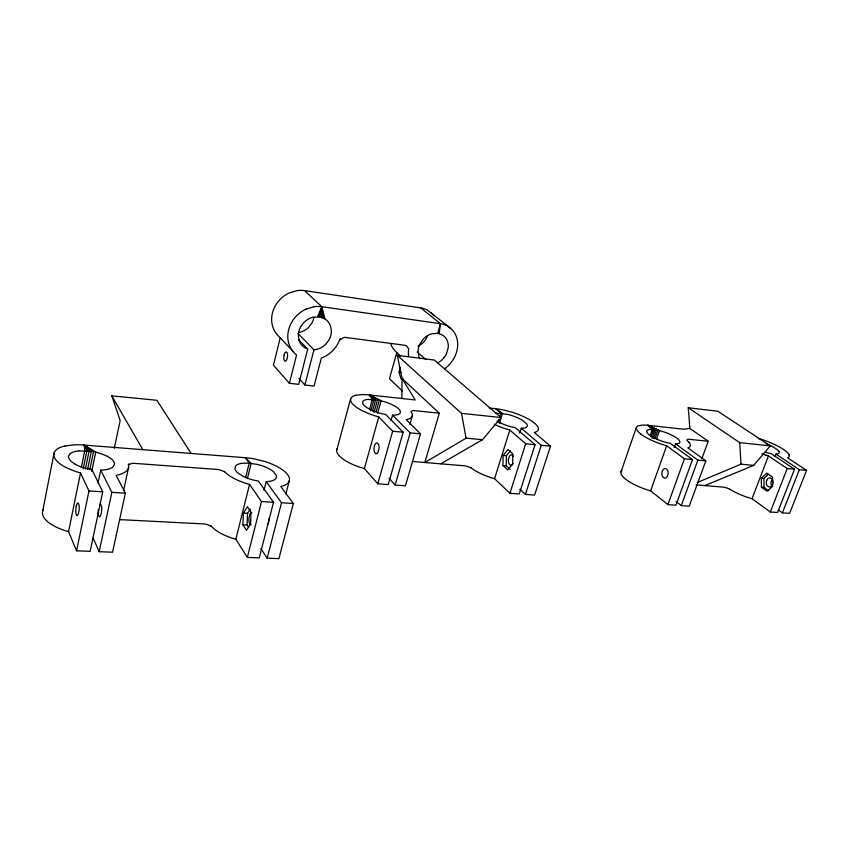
<?xml version="1.0" encoding="UTF-8"?>
<svg xmlns="http://www.w3.org/2000/svg" width="849" height="849" viewBox="0 0 849 849"><rect width="100%" height="100%" fill="white"/><g stroke="black" fill="none" stroke-linecap="round" stroke-linejoin="round"><path stroke-width="1.27" d="M401.842 398.383L402.076 378.505L397.29 355.338L434.306 360.04L501.069 417.528L482.497 439.718L440.716 463.819M510.079 469.327L506.259 465.804L506.386 455.68L510.472 450.808M502.969 465.528L503.096 455.393L507.989 449.535L512.817 453.854L512.69 464.116L507.734 469.932L502.969 465.528L506.259 465.804M123.614 490.51L128.645 467.258L128.486 464.817L131.839 463.448A8.787 3.375 11.2 0 1 134.121 463.352L217.121 469.412A8.416 3.205 12.8 0 1 219.562 469.837L224.571 471.683L227.436 474.304A34.692 13.043 13.5 0 0 246.443 483.506L249.542 484.408L261.503 501.536L247.335 557.411L259.263 557.867L273.537 502.268L258.393 481.075L254.254 480.269A21.342 8.023 13.5 0 1 242.793 476.172L237.444 472.596A21.575 8.108 13.5 0 1 234.95 468.988L235.64 465.91A21.342 8.023 13.5 0 1 242.177 463.257L249.203 463.14L257.162 464.392A21.342 8.023 13.5 0 1 268.316 468.361L269.855 469.189A21.671 8.14 13.5 0 1 273.643 471.842L276.296 475.408A21.671 8.14 13.5 0 1 276.275 477.838L275.851 478.518A21.352 8.023 13.5 0 1 269.526 481.341L266.193 481.616L263.954 490.425M242.899 524.778L243.376 513.104L247.409 506.747L251.028 512.117L250.561 523.939L246.475 530.254L242.899 524.778L247.101 524.99L248.545 527.176M247.101 524.99L247.568 513.337L250.275 509.103M527.388 425.487L527.356 426.039A18.572 5.455 17.3 0 1 523.695 428.108L521.275 428.246L519.715 433.181M298.095 333.572L313.928 349.841L317.144 349.279A17.521 15.399 -44.6 0 0 325.783 344.185L328.892 340.12A17.914 15.749 -44.6 0 0 331.354 330.643L330.505 326.027A17.521 15.409 -44.6 0 0 324.955 318.98L320.72 317.176L321.782 306.701L304.632 290.623A27.858 24.791 -44.4 0 0 296.917 290.645L289.265 292.937A27.571 24.536 -44.4 0 0 271.669 320.795A27.614 24.579 -44.4 0 0 278.578 336.151L292.937 351.146M408.518 355.773A27.094 22.636 -50.1 0 1 408.38 353.343L408.571 348.546M446.425 353.863L448.187 347.825A16.927 14.136 -50.1 0 0 448.017 343.346L447.678 341.935A16.683 13.934 -50.1 0 0 442.902 335.302L439.113 333.615L440.493 323.702L420.754 307.911L304.632 290.623M268.496 522.262L268.825 520.511A5.901 2.271 -86.2 0 0 268.931 518.665M54.049 453.133L42.715 510.939A37.282 15.728 9.6 0 1 43.341 509.474M81.345 467.385L84.762 450.628L84.115 445.056A38.194 14.613 10.4 0 0 73.948 444.876L65.171 446.012M87.32 468.648L91.872 469.508L102.729 491.794L90.164 551.341L76.559 550.821L68.557 531.601L80.538 472.935L77.217 471.97A37.844 14.475 10.4 0 1 65.118 445.916M83.223 468.786L86.916 450.745L84.115 445.056L245.287 457.707A35.011 13.16 13.5 0 1 254.912 459.033L264.57 461.463M85.409 468.977L89.113 450.957L84.115 445.056L95.746 452.103L91.756 471.386M87.627 469.264L91.331 451.254L84.115 445.056L93.549 451.636L95.746 452.103M89.835 469.635L93.549 451.636L78.745 450.808M76.559 550.821L88.975 490.955L80.538 472.935M98.049 482.985L100.744 470.123L104.703 469.858A23.294 8.904 10.4 0 0 112.917 466.961L114.382 464.583A23.814 9.106 10.4 0 0 113.872 461.867A23.814 9.106 10.4 0 0 111.474 459.033L107.399 456.316M114.297 448.283L120.165 420.563L111.813 395.857L156.874 400.272L191.152 453.462M128.645 467.258A37.834 14.465 10.4 0 1 118.627 474.793L116.143 475.355L125.365 493.184L112.556 552.211L99.184 551.691L111.845 492.356L100.744 470.123M245.754 477.053L249.203 463.14L245.287 457.707L251.155 463.331L247.388 478.496M280.287 337.615L273.452 365.187L289.392 383.302L298.699 384.332L307.709 349.056L298.508 339.504M247.335 557.411L235.873 539.232L249.542 484.408M289.392 383.302L296.556 355.02L294.815 353.524A28.463 25.035 -44.6 0 1 287.811 337.828A28.42 24.992 -44.6 0 1 306.022 309.1M299.283 340.799L298.36 336.162A17.903 15.738 -44.6 0 1 298.869 331.269A17.903 15.738 -44.6 0 1 300.779 326.547L303.921 322.418A17.521 15.409 -44.6 0 1 312.708 317.293L319.171 316.879L321.782 306.701L440.493 323.702A27.338 22.838 -50.1 0 1 447.02 325.772L452.315 329.837A27.094 22.636 -50.1 0 1 457.685 344.705A27.051 22.594 -50.1 0 1 453.44 359.169M345.256 337.414A6.643 5.763 -45.9 0 0 343.399 337.637L339.6 340.088L337.615 344.238A28.452 25.024 -44.6 0 1 323.66 357.068L321.336 358.045L314.077 386.03L304.887 385.011L313.928 349.841M264.517 461.389A34.671 13.032 13.5 0 1 288.501 482.412A34.682 13.032 13.5 0 1 282.802 485.989L280.807 486.53L293.351 503.489L278.897 558.621L267.17 558.175L281.507 502.757L266.193 481.616M285.858 494.001L289.477 480.025M336.947 449.461L350.637 398.69M369.538 409.43L372.297 399.401L369.411 394.965A32.198 9.997 15.6 0 0 361.77 394.605L355.742 395.294M370.843 410.82L373.953 399.55L369.411 394.965L415.225 399.964L402.076 378.505L439.304 413.208L424.829 462.503L466.08 438.169L482.497 439.718M372.562 411.033L375.672 399.773L369.411 394.965L381.095 400.834A19.633 6.092 15.6 0 1 391.58 404.432L395.772 406.682A20.079 6.23 15.5 0 1 400.325 411.171L400.229 412.975A19.633 6.092 15.6 0 1 395.358 415.065L392.525 415.182L391.092 420.287M373.984 412.561L377.455 400.059L369.411 394.965L381.095 400.834L377.625 413.325M376.149 411.659L379.259 400.41L367.904 399.412A19.633 6.092 15.6 0 0 362.82 401.386L362.587 403.19A20.068 6.23 15.6 0 0 366.948 407.69L371.183 409.993A19.633 6.092 15.6 0 0 381.944 413.707L385.69 414.492L403.179 432.215L388.226 484.546L377.784 483.803L364.38 468.563L361.557 467.735A31.487 10.973 15.4 0 1 337.361 448.41M364.38 468.563L378.75 416.923L375.884 416.084A31.901 9.901 15.5 0 1 350.541 400.643M390.678 343.59A26.33 22.286 -50.3 0 0 395.252 351.178L396.759 352.558L389.468 378.728L402.458 391.081M403.095 378.378L400.983 378.994L399.083 372.085L400.388 367.415M377.784 483.803L392.663 431.218L378.75 416.923M409.77 424.468L412.306 415.639M419.82 358.671A16.672 13.934 -50.1 0 1 418.684 356.081L418.101 350.159A16.853 14.083 -50.1 0 1 419.841 344.047L423.63 338.666A16.683 13.934 -50.1 0 1 431.738 333.763L437.723 333.349L440.493 323.702M439.304 413.208L414.492 410.629A7.471 2.303 16.1 0 0 412.837 410.651L410.916 411.648L412.062 413.59A31.891 9.901 15.6 0 1 411.988 416.562A31.901 9.901 15.6 0 1 407.785 419.289L406.183 419.671L420.52 433.86L405.451 485.787L395.156 485.044L410.163 432.873L392.525 415.182M498.267 421.879L499.032 419.395M499.806 416.901L500.963 413.176L495.774 408.74L489.226 408.029M499.424 423.311L502.512 413.367L495.774 408.74A30.458 8.946 17.3 0 1 503.616 410.025L511.936 412.2A30.182 8.861 17.3 0 1 535.592 432.109L534.297 432.491L550.502 446.16L534.594 495.063L525.414 494.405L519.832 489.194M501.303 423.354A18.572 5.455 17.3 0 0 511.607 426.888L515.163 427.631L535.05 444.696L519.238 493.959L509.92 493.29L494.574 478.687L509.814 430.04L507.108 429.254A30.182 8.861 17.3 0 1 494.33 424.33M509.92 493.29L525.68 443.804L509.814 430.04M525.414 494.405L541.259 445.279L521.275 428.246M249.839 514.505L249.033 517.752A5.943 2.218 -86.2 0 0 249.341 522.867L250.466 524.555A5.943 2.218 -86.2 0 0 251.155 524.576M621.022 471.832L636.326 427.556M650.185 435.537L652.319 429.435L647.776 425.307A28.707 7.662 19 0 0 642.088 425.094L638.151 425.858A28.442 7.588 19 0 0 641.144 434.232M651.024 436.853L653.592 429.541L647.776 425.307L683.562 429.201L689.908 428.469L708.215 441.268L701.879 458.587M651.958 438.243L654.95 429.711L647.776 425.307L659.44 430.613A17.5 4.67 19 0 1 668.97 433.828L673.225 435.866A17.903 4.776 19 0 1 676.653 437.978A17.903 4.776 19 0 1 678.945 439.984L679.9 441.703A17.511 4.67 19 0 1 677.544 443.74L675.571 443.9L674.244 447.614M653.39 438.477L656.383 429.955L647.776 425.307L659.44 430.613L656.436 439.135M654.887 438.784L657.89 430.252L649.177 429.52A17.511 4.67 19 0 0 646.673 431.547M657.317 439.379A17.511 4.67 19 0 0 667.081 442.679L670.286 443.358L692.508 459.596L675.931 505.208L667.887 504.635L650.621 490.828L666.645 445.746L664.141 445.014A28.442 7.588 19 0 1 640.974 434.232M667.887 504.635L684.432 458.831L666.645 445.746M688.751 442.074A28.442 7.588 19 0 1 688.783 447.487L687.839 447.858L705.848 460.858L689.218 506.163L681.269 505.59L697.867 460.105L675.571 443.9M765.055 452.082A16.906 4.171 19.9 0 0 768.154 452.952L771.062 453.589L794.505 469.242L777.588 512.509L770.319 511.989L752.044 498.724L768.43 455.934L766.042 455.234M774.925 456.486L775.859 454.066L777.546 453.907A16.906 4.171 19.9 0 0 779.138 451.891L778.873 451.381M770.319 511.989L787.214 468.552L794.505 469.242M782.417 512.86L799.344 469.709L806.55 470.388L789.602 513.369L782.417 512.86L778.3 509.899M317.579 316.741L321.782 306.701A28.717 25.247 -44.6 0 0 313.865 306.765M427.397 335.971L426.782 337.414A16.439 13.924 -50.2 0 1 424.213 341.383L423.142 342.561A16.205 13.711 -50.2 0 1 418.101 346.201M771.996 479.674L771.019 482.2A4.563 3.279 -85.7 0 0 771.847 486.106M704.819 485.596L753.689 465.379L770.266 445.874L717.957 411.287L688.231 407.732L689.908 428.469M443.772 357.949L442.679 359.148A16.672 13.934 -50.1 0 1 437.5 362.905M70.308 453.536L68.631 455.86A23.804 9.106 10.4 0 0 71.231 461.485L75.317 464.286M761.33 478.242L766.859 473.18L772.579 477.127L772.717 486.212L767.125 491.253L761.457 487.23L761.33 478.242L763.898 478.475L768.515 474.251M697.241 482.529L740.986 464.18L753.689 465.379M306.011 309.153L313.865 306.765M298.784 332.479L300.355 332.139A16.991 15.123 -44.4 0 0 308.76 327.226L311.763 323.278A17.373 15.462 -44.4 0 0 313.928 317.186M495.678 413.092L507.5 414.354A18.572 5.455 17.3 0 1 517.561 417.782L519.068 418.483A18.848 5.529 17.3 0 1 523.005 420.679L526.454 423.577A18.848 5.529 17.3 0 1 527.409 425.498M243.376 513.104L247.568 513.337M88.975 490.955L102.729 491.794M111.845 492.356L125.365 493.184M261.503 501.536L273.537 502.268M281.507 502.757L293.351 503.489M345.256 337.414L405.09 345.299A6.484 5.487 -48.6 0 1 406.618 345.957L408.74 348.981M412.136 461.463L464.541 465.793A7.185 2.409 17 0 1 466.536 466.154L471.004 467.757M696.106 484.875L723.528 487.146A6.516 1.847 20.2 0 1 725.184 487.464L729.28 488.886M761.457 487.23L764.026 487.453L768.759 490.796M503.096 455.393L506.386 455.68M392.663 431.218L403.179 432.215M410.163 432.873L420.52 433.86M525.68 443.804L535.05 444.696M541.259 445.279L550.502 446.16M684.432 458.831L692.508 459.596M697.867 460.105L705.848 460.858M397.29 355.338L461.538 413.367L501.069 417.528M688.231 407.732L739.723 442.658L770.266 445.874M708.215 441.268L688.889 439.262A6.707 1.762 19.3 0 0 687.69 439.304L686.862 440.281L688.751 442.074M399.083 372.085L401.057 372.318M319.171 316.879L320.72 317.176M437.723 333.349L439.113 333.615M752.044 498.724L749.688 498.034A27.157 7.545 20.3 0 1 732.687 490.924L728.803 488.684M650.621 490.828L648.137 490.106A28.113 8.426 19.4 0 1 621.977 475.557A28.113 8.426 19.4 0 1 622.03 470.442M494.574 478.687L491.9 477.913A29.811 9.827 17.4 0 1 474.145 469.996L470.505 467.534M235.873 539.232L232.817 538.351A34.204 14.2 13.1 0 1 214.171 528.927L210.87 525.913M68.557 531.601L65.299 530.646A37.292 15.728 9.6 0 1 46.525 520.66A37.239 15.707 9.6 0 1 42.705 510.918M758.072 438.381L760.534 439.103A27.465 6.781 19.9 0 1 789.177 454.968M224.04 471.428L224.645 471.757M307.709 349.056L304.95 347.75M657.402 439.389L653.093 437.299A17.893 4.776 19 0 1 647.437 433.128L646.63 431.462M501.388 423.364L497.1 421.157M211.39 526.178L206.466 524.321A8.299 3.492 12.3 0 0 204.057 523.929L121.853 519.726A8.66 3.672 10.5 0 0 119.592 519.885M806.55 470.388L787.607 457.855L788.35 457.473A27.465 6.781 19.9 0 0 789.082 454.905M775.859 454.066L799.344 469.709M768.43 455.934L787.214 468.552M450.713 328.276L427.153 309.97A26.563 22.488 -50.2 0 0 420.754 307.911M676.069 501.494L681.269 505.59M417.209 351.974L425.88 359.52M396.759 352.558L400.537 355.954M430.793 312.443L432.374 313.96A26.319 22.286 -50.2 0 1 433.765 315.669M298.88 378.357L304.887 385.011M389.022 478.252L395.156 485.044M513.316 456.242L511.82 454.894A5.168 2.812 -85.1 0 0 509.326 456.497L508.413 459.373A5.168 2.812 -85.1 0 0 509.018 463.766L510.504 465.125A5.168 2.812 -85.1 0 0 513.008 463.543M260.802 548.454L267.17 558.175M111.813 395.857L142.834 449.662M93.082 537.99L99.184 551.691M322.206 317.632L321.782 306.701L324.955 318.98M461.538 413.367L466.08 438.169M321.782 306.701L323.628 318.237M739.723 442.658L740.986 464.18M763.898 478.475L764.026 487.453M87.182 468.637A23.294 8.904 10.4 0 1 75.19 464.276M70.234 453.653A23.294 8.904 10.4 0 1 78.67 450.925M95.81 452.23A23.294 8.904 10.4 0 1 107.462 456.444M98.293 509.538A6.304 1.73 -85.7 0 0 98.399 514.95L99.227 516.723A6.304 1.73 -85.7 0 0 100.851 514.982L101.583 511.512A6.304 1.73 -85.7 0 0 101.477 506.068L100.649 504.317A6.304 1.73 -85.7 0 0 99.545 504.932M267.997 523.748A5.901 2.271 -86.2 0 1 267.35 524.82M249.839 514.505A5.943 2.218 -86.2 0 1 251.856 512.86M350.796 400.654A31.901 9.901 15.6 0 1 355.922 395.252M304.855 347.74A17.521 15.399 -44.6 0 1 299.188 340.778M446.415 353.895A16.927 14.136 -50.1 0 1 443.762 357.981M453.451 359.138A27.083 22.626 -50.1 0 1 444.653 368.721M766.222 455.255A27.465 6.781 19.9 0 1 761.893 453.833M778.894 451.392A17.15 4.234 19.9 0 0 777.206 449.609L773.131 446.924A17.15 4.234 19.9 0 0 769.088 444.918L767.623 444.282A16.895 4.171 19.9 0 0 766.106 443.666M76.24 506.439L75.943 508.318A6.357 1.656 -85.6 0 0 76.007 513.772L76.792 515.566A6.357 1.656 -85.6 0 0 78.352 513.804L79.074 510.302A6.357 1.656 -85.6 0 0 78.999 504.815L78.214 503.043A6.357 1.656 -85.6 0 0 76.654 504.837L76.24 506.439M284.15 354.914L283.895 356.336A4.691 1.825 -83.4 0 0 284.182 360.209L285.126 361.25A4.691 1.825 -83.4 0 0 286.824 359.552L287.493 356.867A4.691 1.825 -83.4 0 0 287.206 352.982L286.251 351.942A4.691 1.825 -83.4 0 0 284.564 353.662L284.15 354.914M374.42 446.054L374.091 447.688A5.487 2.494 -85 0 0 374.547 452.337L375.842 453.759A5.487 2.494 -85 0 0 378.102 452.05L378.962 448.972A5.487 2.494 -85 0 0 378.495 444.303L377.189 442.902A5.487 2.494 -85 0 0 374.94 444.632L374.42 446.054M662.316 471.28L661.965 472.723A4.818 3.109 -85.4 0 0 662.708 476.83L664.374 478.114A4.818 3.109 -85.4 0 0 667.123 476.682L668.078 473.997A4.818 3.109 -85.4 0 0 667.325 469.868L665.648 468.595A4.818 3.109 -85.4 0 0 662.92 470.049L662.316 471.28M766.711 480.428L766.36 481.797A4.574 3.269 -85.7 0 0 767.188 485.702L768.95 486.944A4.574 3.269 -85.7 0 0 771.815 485.607L772.802 483.06A4.574 3.269 -85.7 0 0 771.964 479.133L770.192 477.902A4.574 3.269 -85.7 0 0 767.337 479.261L766.711 480.428M339.929 339.271L340.534 339.144L339.929 339.271M129.09 464.276L128.379 464.339L129.09 464.276"/></g></svg>
